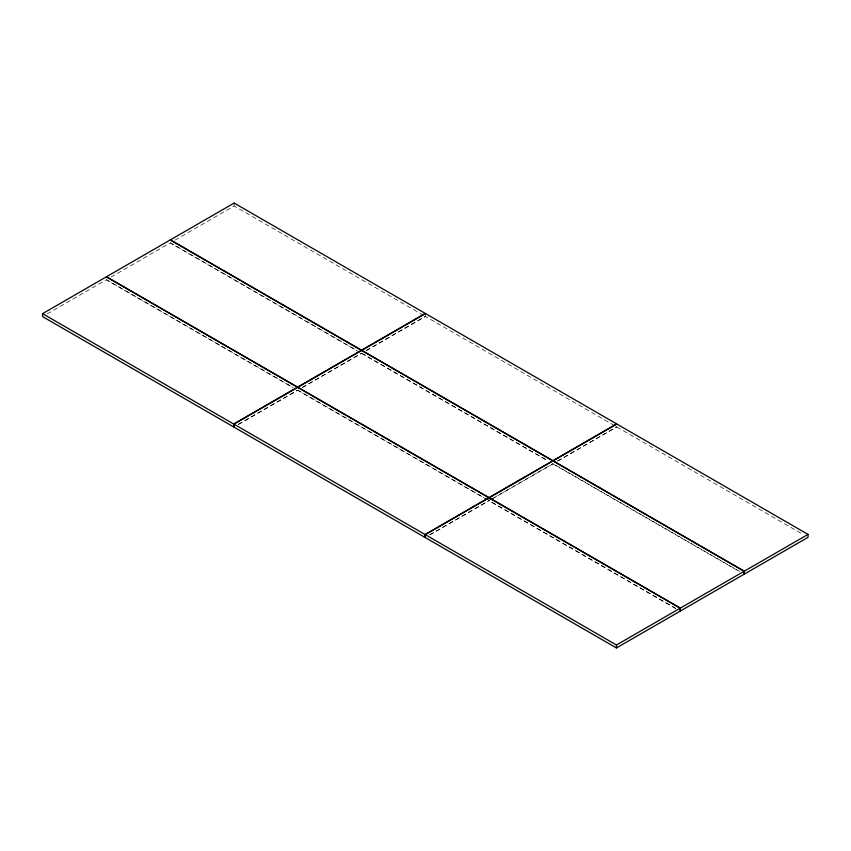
<?xml version="1.0" encoding="UTF-8"?>
<svg xmlns="http://www.w3.org/2000/svg" width="851" height="851" viewBox="0 0 851 851"><rect width="100%" height="100%" fill="white"/><g stroke="black" fill="none" stroke-linecap="round" stroke-linejoin="round"><path stroke-width="0.64" stroke-dasharray="4.25 3.19" d="M47.103 313.976L106.269 279.819L293.052 387.662M111.034 277.075L170.2 242.907L360.207 352.612M174.966 240.163L234.131 205.995L423.213 315.168M238.259 424.341L297.425 390.183M302.19 387.428L361.356 353.271M366.121 350.527L425.287 316.359M238.471 424.468L297.637 390.311L486.719 499.473M302.403 387.556L361.781 353.271M366.334 350.644L425.713 316.359M429.627 534.832L487.655 501.324M489.006 500.548L492.421 498.58M493.559 497.92L552.725 463.763M557.49 461.008L616.656 426.851M429.84 534.949L489.219 500.665M491.495 499.356L553.15 463.763L739.7 571.468M557.703 461.136L617.081 426.851M614.582 425.649L425.5 316.487L425.5 313.54M616.869 426.968L803.652 534.811M170.413 242.79L356.963 350.495M361.569 353.154L548.331 460.976M361.569 353.399L548.352 461.231M552.937 463.88L739.721 571.723M106.481 279.702L293.031 387.407M297.85 390.183L484.4 497.888M485.549 498.548L675.768 608.369M675.79 608.635L489.006 500.792L489.006 497.601M234.131 203.059L234.131 205.995"/><path stroke-width="1.28" d="M42.55 313.668L106.269 276.873L297.425 387.237L233.706 424.032L42.55 313.668L42.55 316.604L233.706 426.968L233.706 424.032M233.919 424.149L297.637 387.365L488.793 497.729L425.075 534.513L233.919 424.149L233.919 427.096L425.075 537.46L425.075 534.513M425.287 534.641L489.006 497.846L680.162 608.21L680.162 611.156L616.443 647.941L425.287 537.577L425.287 534.641L616.443 645.005L680.162 608.21M680.375 608.093L744.093 571.298L744.093 574.244L680.375 611.029L680.375 608.093L489.219 497.729L552.937 460.934L744.093 571.298M744.306 571.181L808.024 534.396L808.024 537.332L744.306 574.127L744.306 571.181L553.15 460.816L616.869 424.032L808.024 534.396M616.443 645.005L616.443 647.941M170.2 239.971L106.481 276.756L297.637 387.12L361.356 350.335L170.2 239.971M234.131 203.059L170.413 239.844L361.569 350.208L425.287 313.423L234.131 203.059M361.569 350.452L297.85 387.237L489.006 497.601L552.725 460.816L361.569 350.452M425.5 313.54L361.781 350.335L552.937 460.689L616.656 423.904L425.5 313.54"/></g></svg>
